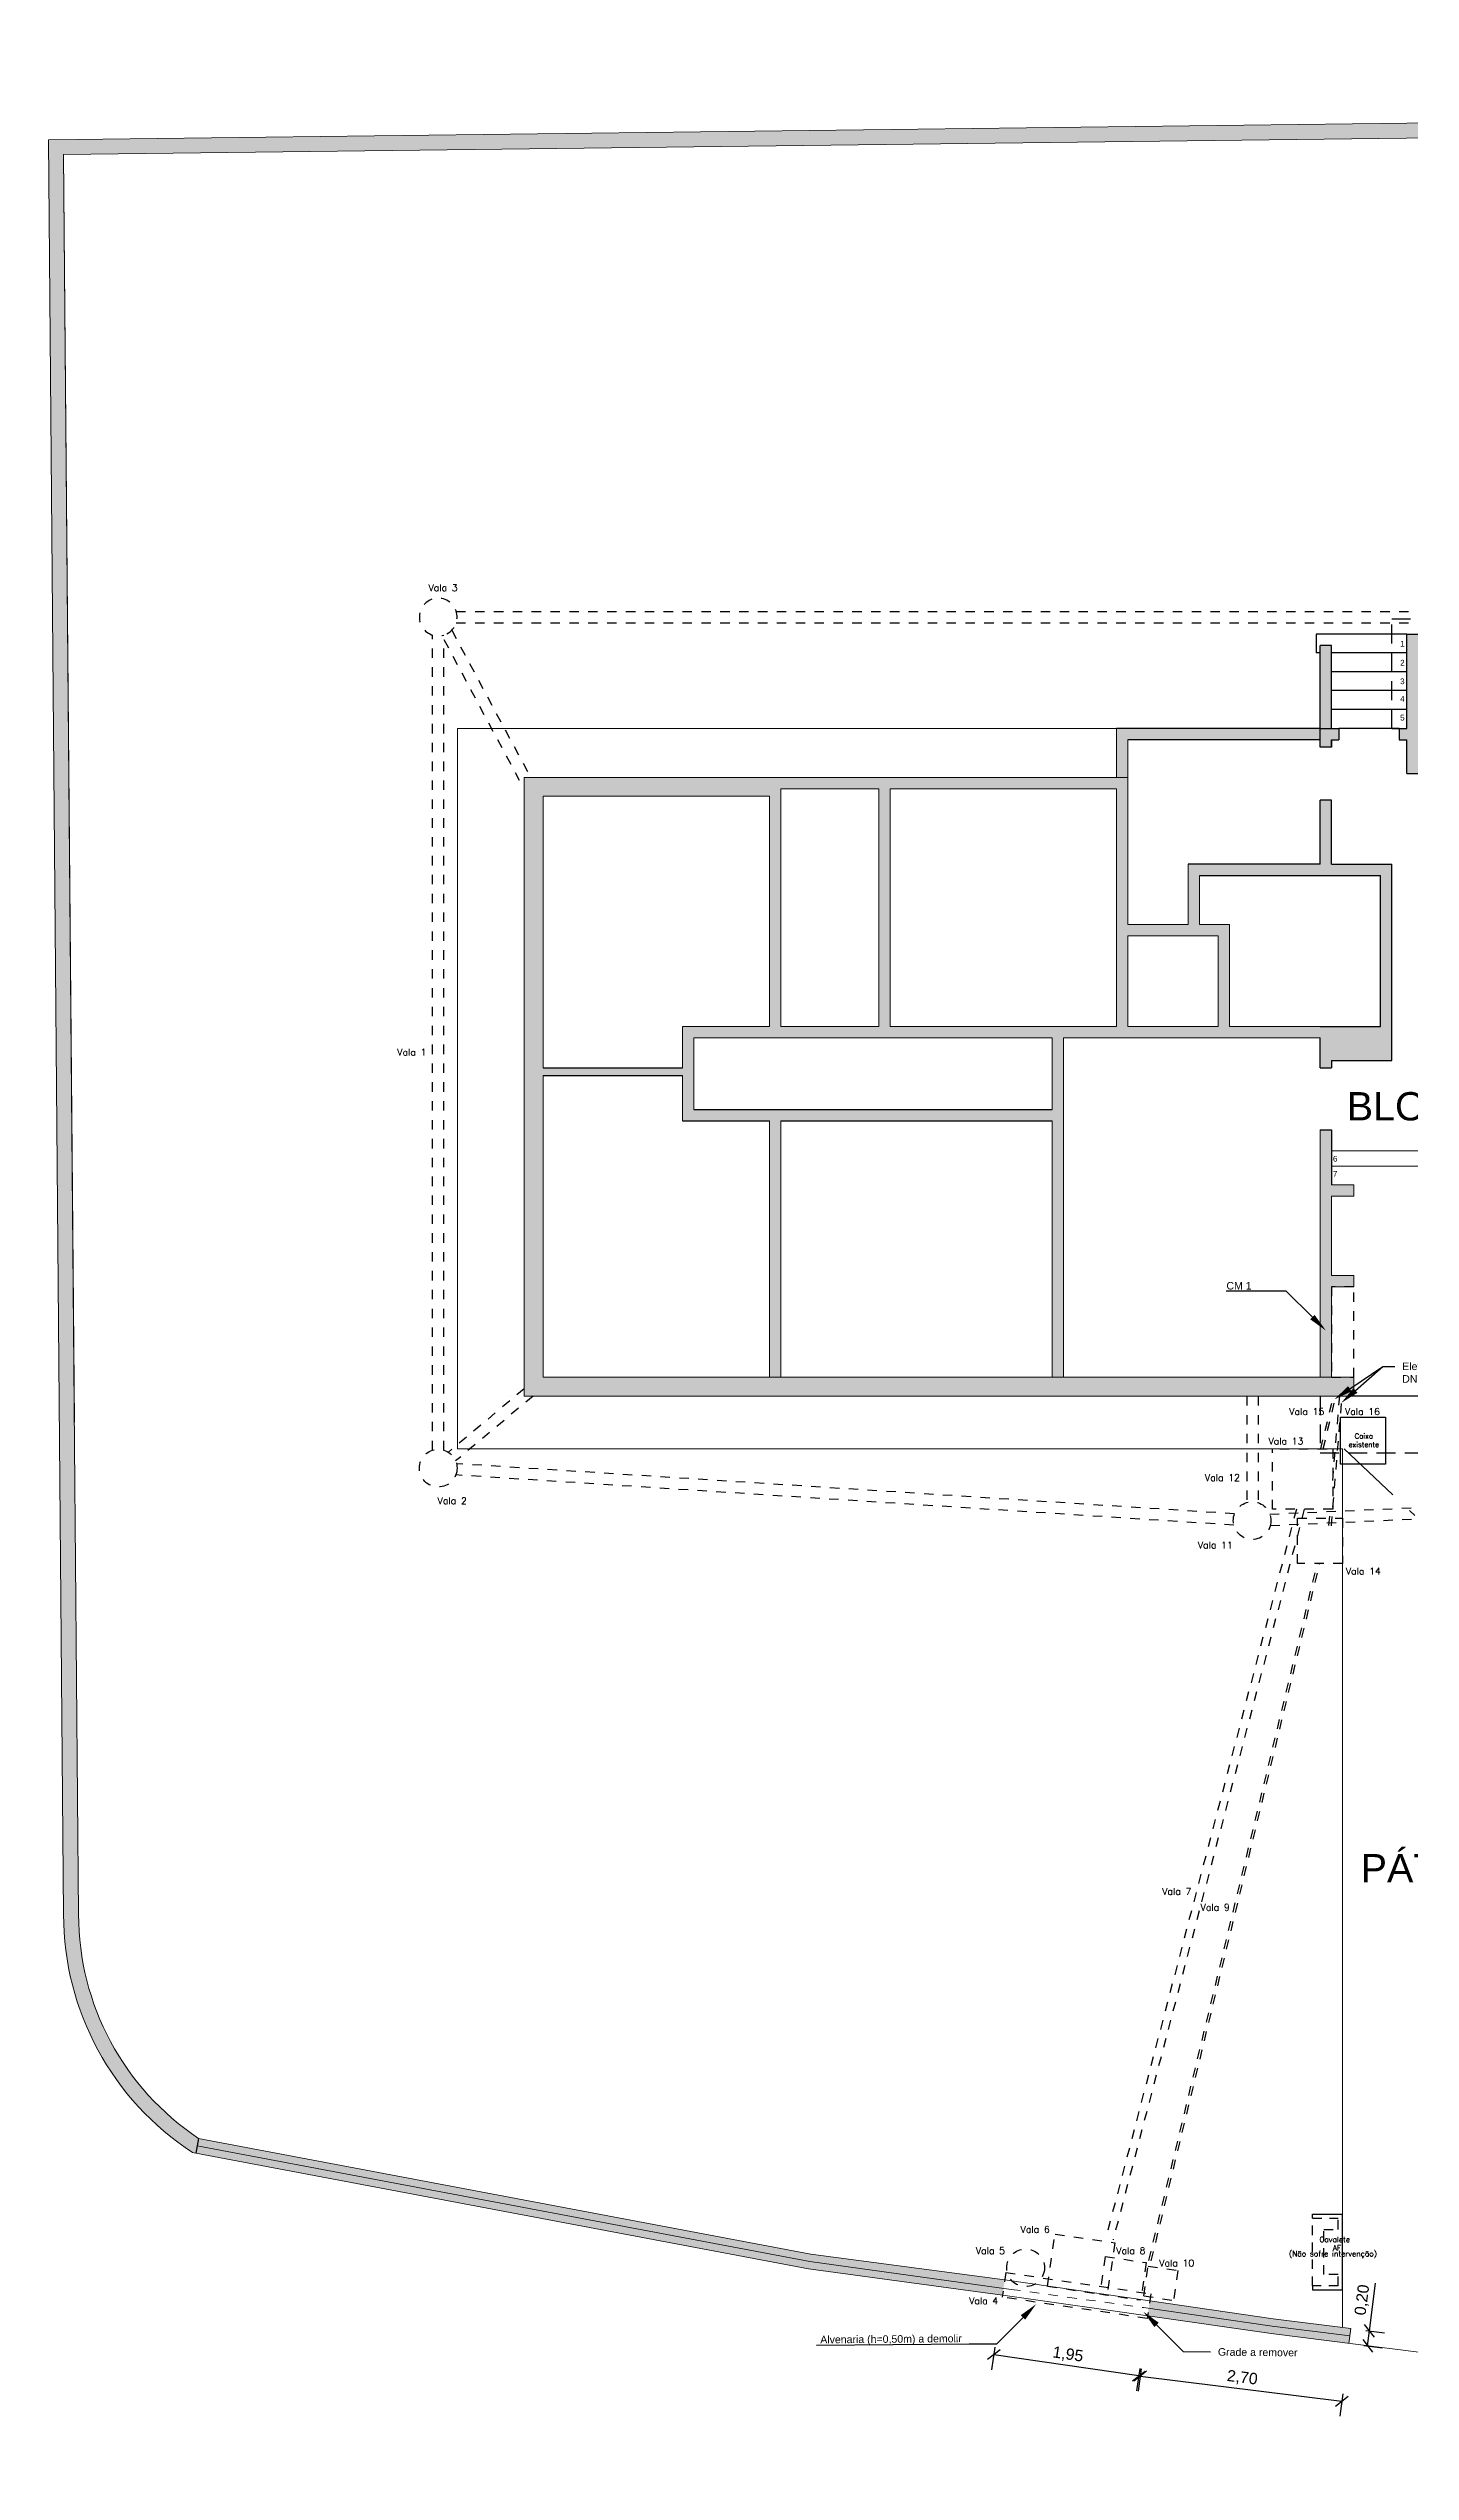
# Model space of a CAD drawing. Extents: x 0 to 11638, y -6007 to 0.
# Drawn here: x 10064.52 to 10082.57, y -3579.2 to -3547.09 of the extents above; entities that cross this region are included whole.
import ezdxf
from ezdxf import colors
from ezdxf.entities.mleader import LeaderData, LeaderLine
from ezdxf.math import Vec2, Vec3

# ---------------------------------------------------------------- set-up
doc = ezdxf.new("R2010")
doc.units = 0
for name, pattern in [('ACAD_ISO10W100', [18, 12, -3, 0, -3]), ('CACHE', [0.375, 0.25, -0.125]), ('DASHED', [0.25, 0.125, -0.125]), ('HIDDEN2', [0.1875, 0.125, -0.0625])]:
    doc.linetypes.add(name, pattern=pattern)
doc.layers.get('0').update_dxf_attribs({"linetype": 'CONTINUOUS'})
doc.layers.get('Defpoints').update_dxf_attribs({"linetype": 'CONTINUOUS'})
for name, color, linetype, lineweight in [('ARQ - Alvenaria Alta', 251, 'CONTINUOUS', 13), ('ARQ - Alvenaria Média-Baixa', 252, 'CONTINUOUS', 20), ('ARQ - Desnível', 8, 'CONTINUOUS', 20), ('ARQ - Escadas', 1, 'CONTINUOUS', 9), ('ARQ - Esquadrias', 1, 'CONTINUOUS', 9), ('ARQ - Grades', 1, 'CONTINUOUS', 15), ('ARQ - Guias Calçadas Sarjetas', 254, 'CONTINUOUS', 20), ('ARQ - Textos', 4, 'CONTINUOUS', 5), ('Elétrica', 30, 'CONTINUOUS', 20), ('Hidrossanitário - Água Fria', 5, 'CONTINUOUS', 5)]:
    doc.layers.add(name, color=color, linetype=linetype, lineweight=lineweight)
for name, color, linetype in [('ARQ - Cotas', 1, 'CONTINUOUS'), ('ARQ - Desnível Terreno', 14, 'CONTINUOUS'), ('ARQ - Projeções', 253, 'CACHE')]:
    doc.layers.add(name, color=color, linetype=linetype)
doc.styles.add('ROMANS', font='romans.shx', dxfattribs={"height": 0.3})
doc.styles.get("Standard").update_dxf_attribs({"font": 'arial.ttf', "height": 0.15})
doc.dimstyles.get("Standard").update_dxf_attribs({"dimtxt": 0.1, "dimasz": 0.15, "dimexe": 0.2, "dimexo": 0.2, "dimgap": 0.05, "dimtad": 1, "dimzin": 0, "dimtxsty": 'STANDARD', "dimblk": 'OBLIQUE', "dimcen": 0.5, "dimclrd": 256, "dimclre": 256, "dimclrt": 256, "dimadec": 0, "dimazin": 0, "dimtfac": 1, "dimtmove": 0, "dimatfit": 3, "dimfxl": 0.1, "dimfxlon": 1, "dimtfillclr": 256, "dimtolj": 1, "dimtzin": 0, "dimlwd": -1, "dimarcsym": 0})

# ---------------------------------------------------------------- blocks, each defined once
blk = doc.blocks.new('_Oblique')
at = {"layer": 'ARQ - Esquadrias', "color": 0, "lineweight": -2}
blk.add_line((-0.5, -0.5), (0.5, 0.5), dxfattribs=at)
blk = doc.blocks.new('*D886')
at = {"layer": 'ARQ - Cotas', "lineweight": -2, "transparency": 16777216}
for p, q in [((10077.06374512985, -3577.557459719213), (10077.02031479607, -3577.854299416875)), ((10078.98613311055, -3577.838722475917), (10078.94270277676, -3578.135562173578))]:
    blk.add_line(p, q, dxfattribs=at)
at = {"layer": 'ARQ - Cotas', "transparency": 16777216}
blk.add_line((10078.97165633262, -3577.937669041805), (10077.04926835192, -3577.6564062851), dxfattribs=at)
at = {"layer": 'Defpoints', "color": 0, "lineweight": -2, "transparency": 16777216}
for p in [(10077.18041758487, -3576.760021310276), (10079.10280556556, -3577.04128406698), (10077.04926835192, -3577.6564062851)]:
    blk.add_point(p, dxfattribs=at)
at = {"layer": 'ARQ - Cotas', "transparency": 16777216, "xscale": 0.15, "yscale": 0.15, "zscale": 0.15}
for p, rotation in [((10077.04926835192, -3577.6564062851), 171.6761679637874), ((10078.97165633262, -3577.937669041805), 351.6761679637874)]:
    blk.add_blockref('_Oblique', p, dxfattribs=dict(at, rotation=rotation))
at = {"layer": 'ARQ - Cotas', "lineweight": -2, "transparency": 16777216, "insert": (10078.03075056891, -3577.658370733292), "char_height": 0.15, "attachment_point": 5, "rotation": 351.6761679637874}
blk.add_mtext('\\A1;1,95', dxfattribs=at)
blk = doc.blocks.new('*D887')
at = {"layer": 'ARQ - Cotas', "lineweight": -2, "transparency": 16777216}
for p, q in [((10079.00084683104, -3577.840525352102), (10078.96388516859, -3578.138239704306)), ((10081.67416063048, -3578.172421082273), (10081.63719896801, -3578.470135434477))]:
    blk.add_line(p, q, dxfattribs=at)
at = {"layer": 'ARQ - Cotas', "transparency": 16777216}
blk.add_line((10078.98852627689, -3577.939763469504), (10081.66184007632, -3578.271659199674), dxfattribs=at)
at = {"layer": 'Defpoints', "color": 0, "lineweight": -2, "transparency": 16777216}
for p in [(10079.08352864007, -3577.174549863599), (10081.7568424395, -3577.506445593769), (10081.66184007632, -3578.271659199674)]:
    blk.add_point(p, dxfattribs=at)
at = {"layer": 'ARQ - Cotas', "transparency": 16777216, "xscale": 0.15, "yscale": 0.15, "zscale": 0.15}
for p, rotation in [((10078.98852627689, -3577.939763469504), 172.9228601460689), ((10081.66184007632, -3578.271659199674), 352.9228601460689)]:
    blk.add_blockref('_Oblique', p, dxfattribs=dict(at, rotation=rotation))
at = {"layer": 'ARQ - Cotas', "lineweight": -2, "transparency": 16777216, "insert": (10080.34244960124, -3577.96663581467), "char_height": 0.15, "attachment_point": 5, "rotation": 352.9228601460689}
blk.add_mtext('\\A1;2,70', dxfattribs=at)
blk = doc.blocks.new('*D888')
at = {"layer": 'ARQ - Cotas', "transparency": 16777216}
for p, q in [((10082.02993544449, -3577.339352174909), (10082.11002963479, -3576.705270662141)), ((10082.0048715493, -3577.537775462753), (10082.02993544449, -3577.339352174909))]:
    blk.add_line(p, q, dxfattribs=at)
at = {"layer": 'ARQ - Cotas', "lineweight": -2, "transparency": 16777216}
for p, q in [((10081.98032962253, -3577.333086201113), (10082.22835873233, -3577.364416070096)), ((10081.95526572734, -3577.531509488957), (10082.20329483714, -3577.562839357941))]:
    blk.add_line(p, q, dxfattribs=at)
at = {"layer": 'Defpoints', "color": 0, "lineweight": -2, "transparency": 16777216}
for p in [(10081.78190633469, -3577.308022305925), (10082.02993544449, -3577.339352174909), (10081.7568424395, -3577.50644559377)]:
    blk.add_point(p, dxfattribs=at)
at = {"layer": 'ARQ - Cotas', "transparency": 16777216, "xscale": 0.15, "yscale": 0.15, "zscale": 0.15}
for p, rotation in [((10082.02993544449, -3577.339352174909), 82.80079451835041), ((10082.0048715493, -3577.537775462753), 262.8007945183504)]:
    blk.add_blockref('_Oblique', p, dxfattribs=dict(at, rotation=rotation))
at = {"layer": 'ARQ - Cotas', "lineweight": -2, "transparency": 16777216, "insert": (10081.94034308121, -3576.930340007322), "char_height": 0.15, "attachment_point": 5, "rotation": 82.80079451835043}
blk.add_mtext('\\A1;0,20', dxfattribs=at)

msp = doc.modelspace()

# ---------------------------------------------------------------- hatches: boundary and pattern name
at = {"layer": 'ARQ - Alvenaria Alta', "lineweight": -2}
h = msp.add_hatch(color=7, dxfattribs=at)
h.dxf.hatch_style = 1
h.paths.add_polyline_path([(10082.32362859585, -3557.901536649501), (10081.52362859585, -3557.901536649502), (10081.52362859585, -3557.051536649503), (10081.37362859585, -3557.051536649503), (10081.37362859585, -3557.901536649502), (10079.62362859586, -3557.901536649502), (10079.62362859586, -3558.701536649512), (10078.82362859586, -3558.701536649512), (10078.82362859586, -3556.751536649512), (10070.82362859586, -3556.751536649509), (10070.82362859586, -3564.951536649484), (10081.82362859586, -3564.951536649504), (10081.82362859586, -3564.701536649503), (10081.52656108664, -3564.701536649504), (10071.07362859586, -3564.701536649501), (10071.07362859586, -3560.701536649501), (10072.92362859586, -3560.701536649501), (10072.92362859586, -3561.301536649501), (10074.07362859586, -3561.301536649501), (10074.07362859586, -3564.701536649502), (10074.22362859586, -3564.701536649502), (10074.22362859586, -3561.301536649501), (10077.82362859586, -3561.301536649501), (10077.82362859586, -3564.701536649503), (10077.97362859586, -3564.701536649503), (10077.97362859586, -3560.201536649513), (10081.37362859585, -3560.201536649514), (10081.37362859585, -3560.601536649502), (10081.52362859585, -3560.601536649502), (10081.52362859585, -3560.501536649502), (10082.32362859585, -3560.501536649502)])
h.paths.add_polyline_path([(10081.37362859585, -3560.051536649502), (10080.17362859586, -3560.051536649512), (10080.17362859586, -3558.701536649512), (10079.77362859586, -3558.701536649512), (10079.77362859586, -3558.051536649503), (10082.17362859585, -3558.051536649502), (10082.17362859585, -3560.051536649502)], flags=16)
h.paths.add_polyline_path([(10080.02362859586, -3560.051536649512), (10078.82362859586, -3560.051536649512), (10078.82362859586, -3558.851536649512), (10080.02362859585, -3558.851536649513)], flags=16)
h.paths.add_polyline_path([(10078.67362859586, -3560.051536649512), (10075.67362859586, -3560.051536649511), (10075.67362859586, -3556.901536649512), (10078.67362859586, -3556.901536649512)], flags=16)
h.paths.add_polyline_path([(10077.82362859586, -3560.201536649512), (10077.82362859586, -3561.151536649501), (10073.07362859586, -3561.151536649501), (10073.07362859586, -3560.201536649511)], flags=16)
h.paths.add_polyline_path([(10075.52362859586, -3560.051536649511), (10074.22362859586, -3560.051536649511), (10074.22362859586, -3556.901536649511), (10075.52362859586, -3556.901536649512)], flags=16)
h.paths.add_polyline_path([(10074.07362859586, -3560.051536649511), (10072.92362859586, -3560.05153664951), (10072.92362859586, -3560.601536649502), (10071.07362859586, -3560.601536649501), (10071.07362859586, -3557.00153664951), (10074.07362859586, -3557.001536649511)], flags=16)
h.paths.add_polyline_path([(10081.52362859585, -3561.421536649503), (10081.37362859586, -3561.421536649503), (10081.37362859586, -3564.701536649504), (10081.52362859586, -3564.701536649504), (10081.52362859586, -3563.501536649505), (10081.82362859586, -3563.501536649505), (10081.82362859586, -3563.351536649503), (10081.52362859586, -3563.351536649503), (10081.52362859586, -3562.301536649505), (10081.82362859586, -3562.301536649505), (10081.82362859586, -3562.151536649505), (10081.52362859585, -3562.151536649505)], flags=17)
h.paths.add_polyline_path([(10092.62362859586, -3560.05153664951), (10091.47362859586, -3560.051536649511), (10091.47362859586, -3557.001536649511), (10094.47362859585, -3557.00153664951), (10094.47362859585, -3564.701536649503), (10083.82362859586, -3564.701536649503), (10083.82362859586, -3564.951536649504), (10094.72362859585, -3564.951536649502), (10094.72362859585, -3556.751536649511), (10086.82362859585, -3556.751536649513), (10086.82362859585, -3557.051536649503), (10086.97362859585, -3557.051536649502), (10086.97362859585, -3556.901536649512), (10089.87362859586, -3556.90153664951), (10089.87362859586, -3560.051536649511), (10086.97362859585, -3560.051536649511), (10086.97362859585, -3557.751536649501), (10086.82362859585, -3557.751536649502), (10086.82362859585, -3557.901536649502), (10084.67362859585, -3557.901536649502), (10084.67362859585, -3559.001536649503), (10083.47362859585, -3559.001536649502), (10083.47362859585, -3558.901536649502), (10083.32362859585, -3558.901536649502), (10083.32362859585, -3560.501536649502), (10084.12362859585, -3560.501536649502), (10084.12362859585, -3560.601536649502), (10084.27362859585, -3560.601536649502), (10084.27362859585, -3560.201536649514), (10087.57362859586, -3560.201536649511), (10087.57362859585, -3564.701536649503), (10087.72362859585, -3564.701536649503), (10087.72362859585, -3561.301536649501), (10091.32362859586, -3561.301536649501), (10091.32362859585, -3564.701536649503), (10091.47362859585, -3564.701536649503), (10091.47362859585, -3561.301536649501), (10092.62362859586, -3561.301536649501), (10092.62362859586, -3560.701536649501), (10094.47362859585, -3560.701536649501), (10094.47362859585, -3560.601536649501), (10092.62362859586, -3560.601536649502)])
h.paths.add_polyline_path([(10083.47362859585, -3560.051536649502), (10083.47362859585, -3559.101536649502), (10084.67362859585, -3559.101536649503), (10084.67362859585, -3560.051536649511), (10084.27362859585, -3560.051536649511)], flags=16)
h.paths.add_polyline_path([(10084.82362859585, -3560.051536649511), (10084.82362859586, -3558.051536649502), (10086.82362859586, -3558.051536649506), (10086.82362859585, -3560.05153664951)], flags=16)
h.paths.add_polyline_path([(10087.72362859585, -3560.201536649511), (10092.47362859586, -3560.201536649511), (10092.47362859586, -3561.151536649501), (10087.72362859585, -3561.151536649501)], flags=16)
h.paths.add_polyline_path([(10090.02362859586, -3560.051536649511), (10090.02362859586, -3556.901536649508), (10091.32362859586, -3556.901536649507), (10091.32362859586, -3560.051536649511)], flags=16)
h.paths.add_polyline_path([(10081.62362859585, -3556.101536649503), (10081.37362859585, -3556.101536649503), (10081.37362859585, -3556.351536649503), (10081.52362859585, -3556.351536649503), (10081.52362859585, -3556.251536649502), (10081.62362859585, -3556.251536649502)])
h.paths.add_polyline_path([(10084.42362859585, -3554.851536649497), (10082.52362859585, -3554.851536649503), (10082.52362859585, -3556.101536649503), (10082.42362859585, -3556.101536649503), (10082.42362859585, -3556.251536649502), (10082.52362859585, -3556.251536649502), (10082.52362859585, -3556.701536649502), (10083.32362859585, -3556.701536649503), (10083.32362859585, -3558.201536649502), (10083.47362859585, -3558.201536649502), (10083.47362859584, -3556.251536649502), (10084.42362859585, -3556.251536649503)])
h.paths.add_polyline_path([(10082.67362859585, -3555.001536649502), (10084.27362859585, -3555.001536649502), (10084.27362859585, -3556.101536649502), (10083.32362859585, -3556.101536649503), (10083.32362859585, -3556.551536649503), (10082.67362859585, -3556.551536649503)], flags=16)
at = {"layer": 'ARQ - Alvenaria Média-Baixa', "lineweight": -2}
h = msp.add_hatch(color=256, dxfattribs=at)
h.dxf.hatch_style = 1
h.paths.add_polyline_path([(10081.37362859585, -3556.251536649502), (10081.37362859585, -3556.101536649504), (10078.67362859586, -3556.101536649504), (10078.67362859586, -3556.751536649512), (10078.82362859586, -3556.751536649512), (10078.82362859586, -3556.251536649502)])
h.paths.add_polyline_path([(10081.52362859585, -3555.001536649502), (10081.37362859585, -3555.001536649502), (10081.37362859585, -3556.101536649503), (10081.52362859585, -3556.101536649503)])
h.paths.add_polyline_path([(10086.97362859585, -3556.101536649502), (10084.42362859585, -3556.101536649502), (10084.42362859585, -3556.251536649503), (10086.82362859584, -3556.251536649494), (10086.82362859585, -3556.751536649513), (10086.97362859585, -3556.751536649513)])
h = msp.add_hatch(color=256, dxfattribs=at)
h.dxf.hatch_style = 1
h.paths.add_polyline_path([(10066.50694034616, -3574.788707521537), (10066.48836002458, -3574.886966221507), (10074.60828465686, -3576.420587862969), (10077.1781903416, -3576.775244203576), (10077.19430289343, -3576.665117186611), (10074.62440945493, -3576.321865384802)])
h.paths.add_polyline_path([(10074.60828465686, -3576.420587862969), (10066.48836002458, -3574.886966221507), (10066.47011267079, -3574.983464080935), (10074.59253024153, -3576.519380295849), (10077.16512588952, -3576.864537889042), (10077.1781903416, -3576.775244203576)])
h = msp.add_hatch(color=256, dxfattribs=at)
h.dxf.hatch_style = 1
h.paths.add_polyline_path([(10080.75264355298, -3577.178010678956), (10079.11748642083, -3576.942453226397), (10079.10302203483, -3577.041315262567), (10080.73924445587, -3577.277112788634), (10081.76937438709, -3577.407233949847), (10081.78190633469, -3577.308022305926)])
h.paths.add_polyline_path([(10080.73924445587, -3577.277112788634), (10079.10302203483, -3577.041315262567), (10079.08831278787, -3577.14185088886), (10079.0906879167, -3577.142193045149), (10080.7256322499, -3577.376187979406), (10081.7568424395, -3577.506445593769), (10081.76937438709, -3577.407233949847)])
at = {"layer": 'ARQ - Cotas', "lineweight": -2}
h = msp.add_hatch(color=7, dxfattribs=at)
h.dxf.hatch_style = 1
edge = h.paths.add_edge_path()
edge.add_line((10163.80132015343, -3547.293158885752), (10163.80132015343, -3578.879436839475))
edge.add_line((10163.80132015343, -3578.879436839475), (10164.00132015343, -3578.879436839475))
edge.add_line((10164.00132015343, -3578.879436839475), (10164.00132015343, -3547.090713586102))
edge.add_line((10164.00132015343, -3547.090713586102), (10064.51689019416, -3548.299713782759))
edge.add_line((10064.51689019416, -3548.299713782759), (10064.71689019416, -3571.822174319026))
edge.add_arc((10068.47922397124, -3571.822174319026), 3.762333777083767, 180, 236.9356636005083)
edge.add_line((10066.42656833068, -3574.975230022854), (10066.47011267079, -3574.983464080935))
edge.add_line((10066.47011267079, -3574.983464080935), (10066.50694034616, -3574.788707521535))
edge.add_arc((10068.47922397124, -3571.822174319026), 3.562333777083084, 179.9865117259979, 236.382267327301, ccw=False)
edge.add_line((10064.91689029287, -3571.82133569297), (10064.7185772113, -3548.497277517698))
edge.add_line((10064.7185772113, -3548.497277517698), (10163.80132015343, -3547.293158885752))
h.paths.add_polyline_path([(10163.88944441497, -3577.127883721193), (10163.88944441497, -3577.034175466365)], flags=16)

# ---------------------------------------------------------------- linework, layer by layer
at = {"lineweight": -2}
for p, q in [((10070.63862859586, -3564.951536649504), (10070.63862859586, -3564.951536649504)), ((10081.64362859586, -3565.231536649502), (10082.24362859586, -3565.231536649502)), ((10081.64362859586, -3565.851536649503), (10081.64362859586, -3565.231536649502)), ((10082.24362859586, -3565.231536649502), (10082.24362859586, -3565.851536649503)), ((10082.24362859586, -3565.851536649503), (10081.64362859586, -3565.851536649503)), ((10066.50694034616, -3574.788707521537), (10066.47011267079, -3574.983464080939))]:
    msp.add_line(p, q, dxfattribs=at)
at = {"layer": 'ARQ - Alvenaria Alta'}
for p, q in [((10164.00132015343, -3547.090713586102), (10064.51689019416, -3548.299713782759)), ((10163.80132015343, -3547.293158885752), (10064.7185772113, -3548.497277517698)), ((10064.51689019416, -3548.299713782759), (10064.71689019416, -3571.822174319026)), ((10064.7185772113, -3548.497277517698), (10064.91688296528, -3571.820473878117)), ((10064.86141424783, -3565.29667029187), (10064.7185772113, -3548.497277517696)), ((10072.92362859586, -3560.601536649501), (10072.92362859586, -3560.05153664951)), ((10073.07362859586, -3561.151536649501), (10073.07362859586, -3560.201536649512)), ((10077.82362859586, -3561.151536649501), (10077.82362859586, -3560.201536649512)), ((10077.97362859586, -3564.701536649502), (10077.97362859586, -3560.201536649512)), ((10072.92362859586, -3561.301536649501), (10072.92362859586, -3560.701536649501)), ((10074.07362859586, -3564.701536649501), (10074.07362859586, -3561.3015366495)), ((10074.22362859586, -3564.701536649501), (10074.22362859586, -3561.301536649501)), ((10077.82362859586, -3564.701536649502), (10077.82362859586, -3561.301536649501)), ((10081.37362859586, -3564.701536649503), (10081.37362859586, -3561.421536649503)), ((10081.52362859586, -3562.151536649505), (10081.82362859586, -3562.151536649505)), ((10081.52362859586, -3562.301536649505), (10081.82362859586, -3562.301536649505)), ((10081.52362859586, -3563.351536649503), (10081.52362859586, -3562.301536649505)), ((10081.82362859586, -3562.301536649504), (10081.82362859586, -3562.151536649504)), ((10081.52362859586, -3564.701536649504), (10081.52362859586, -3563.501536649503)), ((10081.82362859586, -3563.501536649504), (10081.82362859586, -3563.351536649502)), ((10066.47011267079, -3574.983464080935), (10066.42656833068, -3574.975230022854))]:
    msp.add_line(p, q, dxfattribs=at)
at = {"layer": 'ARQ - Alvenaria Alta', "lineweight": -2}
for p, q in [((10082.52362859585, -3554.851536649503), (10082.32362859585, -3554.851536649503)), ((10082.52362859585, -3554.851536649503), (10084.42362859585, -3554.851536649497)), ((10082.52362859585, -3556.101536649503), (10082.52362859585, -3554.851536649503)), ((10081.37362859585, -3556.101536649503), (10081.62362859585, -3556.101536649503)), ((10081.37362859585, -3556.351536649503), (10081.37362859585, -3556.101536649503)), ((10081.62362859585, -3556.101536649503), (10081.62362859585, -3556.251536649502)), ((10082.42362859585, -3556.101536649503), (10082.42362859585, -3556.251536649502)), ((10082.42362859585, -3556.101536649503), (10082.52362859585, -3556.101536649503)), ((10081.52362859585, -3556.351536649503), (10081.37362859585, -3556.351536649503)), ((10081.52362859585, -3556.251536649502), (10081.62362859585, -3556.251536649502)), ((10081.52362859585, -3556.251536649502), (10081.52362859585, -3556.351536649503)), ((10081.52362859585, -3556.351536649503), (10081.52362859585, -3556.251536649502)), ((10082.42362859585, -3556.251536649502), (10082.52362859585, -3556.251536649502)), ((10082.52362859585, -3556.701536649502), (10082.52362859585, -3556.251536649502)), ((10082.52362859585, -3556.701536649502), (10083.32362859585, -3556.701536649503)), ((10081.37362859585, -3557.901536649503), (10081.37362859585, -3557.051536649503)), ((10081.52362859585, -3557.051536649503), (10081.37362859585, -3557.051536649503)), ((10081.52362859585, -3557.901536649502), (10081.52362859585, -3557.051536649503)), ((10081.37362859585, -3557.901536649502), (10079.62362859586, -3557.901536649502)), ((10079.77362859586, -3558.051536649503), (10082.17362859585, -3558.051536649502)), ((10081.52362859585, -3557.901536649502), (10082.32362859585, -3557.901536649501)), ((10082.17362859585, -3560.051536649502), (10082.17362859585, -3558.051536649502)), ((10082.32362859585, -3560.501536649502), (10082.32362859585, -3557.901536649502)), ((10081.37362859585, -3560.051536649502), (10082.17362859585, -3560.051536649502)), ((10081.37362859585, -3560.601536649502), (10081.37362859585, -3560.201536649514)), ((10071.07362859586, -3560.601536649501), (10072.92362859586, -3560.601536649502)), ((10071.07362859586, -3560.701536649501), (10072.92362859586, -3560.701536649501)), ((10081.37362859585, -3560.601536649502), (10081.52362859585, -3560.601536649502)), ((10081.52362859585, -3560.501536649502), (10081.52362859585, -3560.601536649503)), ((10081.52362859585, -3560.501536649502), (10082.32362859585, -3560.501536649502)), ((10072.92362859586, -3561.301536649501), (10074.07362859586, -3561.301536649501)), ((10073.07362859586, -3561.151536649501), (10077.82362859586, -3561.151536649501)), ((10074.22362859586, -3561.301536649501), (10077.82362859586, -3561.301536649501)), ((10081.37362859585, -3561.421536649503), (10081.52362859585, -3561.421536649503)), ((10081.52362859585, -3561.421536649502), (10081.52362859585, -3562.151536649504))]:
    msp.add_line(p, q, dxfattribs=at)
at = {"layer": 'ARQ - Alvenaria Alta', "ltscale": 0.01, "transparency": 33554684}
for p, q in [((10070.82362859586, -3564.951536649504), (10070.82362859586, -3556.751536649509)), ((10078.82362859586, -3556.751536649512), (10070.82362859586, -3556.751536649509)), ((10078.82362859586, -3558.701536649512), (10078.82362859586, -3556.751536649512)), ((10074.07362859586, -3557.001536649511), (10071.07362859587, -3557.00153664951)), ((10071.07362859586, -3560.601536649501), (10071.07362859586, -3557.001536649509)), ((10074.07362859586, -3560.05153664951), (10074.07362859586, -3557.001536649511)), ((10075.52362859586, -3556.901536649512), (10074.22362859586, -3556.901536649511)), ((10074.22362859586, -3560.051536649511), (10074.22362859586, -3556.90153664951)), ((10075.52362859586, -3560.051536649511), (10075.52362859586, -3556.901536649511)), ((10078.67362859586, -3556.901536649512), (10075.67362859586, -3556.901536649512)), ((10075.67362859586, -3560.051536649511), (10075.67362859586, -3556.901536649511)), ((10078.67362859586, -3560.051536649512), (10078.67362859586, -3556.901536649512)), ((10079.62362859586, -3558.701536649512), (10079.62362859586, -3557.901536649502)), ((10079.77362859586, -3558.701536649512), (10079.77362859586, -3558.051536649504)), ((10079.62362859586, -3558.701536649512), (10078.82362859586, -3558.701536649512)), ((10080.17362859586, -3558.701536649512), (10079.77362859586, -3558.701536649512)), ((10080.17362859586, -3560.051536649506), (10080.17362859586, -3558.701536649512)), ((10078.82362859586, -3560.051536649512), (10078.82362859586, -3558.851536649512)), ((10080.02362859585, -3558.851536649513), (10078.82362859586, -3558.851536649512)), ((10080.02362859586, -3560.051536649507), (10080.02362859585, -3558.851536649513)), ((10074.07362859586, -3560.051536649511), (10072.92362859586, -3560.05153664951)), ((10075.52362859586, -3560.051536649511), (10074.22362859586, -3560.051536649511)), ((10078.67362859586, -3560.051536649512), (10075.67362859586, -3560.051536649511)), ((10080.02362859586, -3560.051536649512), (10078.82362859586, -3560.051536649512)), ((10081.37362859585, -3560.051536649513), (10080.17362859586, -3560.051536649512)), ((10077.82362859586, -3560.201536649513), (10073.07362859586, -3560.201536649511)), ((10081.37362859585, -3560.201536649514), (10077.97362859586, -3560.201536649513)), ((10071.07362859586, -3564.701536649503), (10071.07362859586, -3560.701536649501)), ((10081.82362859586, -3563.351536649503), (10081.52362859586, -3563.351536649503)), ((10081.82362859586, -3563.501536649504), (10081.52362859586, -3563.501536649504)), ((10081.82362859586, -3564.701536649504), (10071.07362859586, -3564.701536649501)), ((10081.82362859586, -3564.701536649503), (10081.82362859586, -3564.951536649504)), ((10081.82362859586, -3564.951536649504), (10070.82362859586, -3564.951536649484))]:
    msp.add_line(p, q, dxfattribs=at)
at = {"layer": 'ARQ - Alvenaria Alta'}
for radius, end in [(3.762333777083747, 236.9356636005428), (3.562333777083747, 236.3822673272955)]:
    msp.add_arc((10068.47922397124, -3571.822174319026), radius, 180, end, dxfattribs=at)
at = {"layer": 'ARQ - Alvenaria Média-Baixa', "lineweight": -2}
for p, q in [((10081.37362859585, -3556.101536649503), (10081.37362859585, -3555.001536649502)), ((10081.52362859585, -3555.001536649502), (10081.37362859585, -3555.001536649502)), ((10081.52362859585, -3556.101536649503), (10081.52362859585, -3555.001536649502)), ((10081.37362859585, -3556.101536649504), (10078.67362859586, -3556.101536649504)), ((10081.37362859585, -3556.251536649502), (10078.82362859586, -3556.251536649502)), ((10081.27362859586, -3575.844345171923), (10081.27362859586, -3575.794345171922)), ((10081.27362859586, -3575.794345171922), (10081.67362859586, -3575.794345171922)), ((10081.67362859586, -3576.794345171922), (10081.67362859586, -3575.794345171922)), ((10081.27362859586, -3576.744345171923), (10081.27362859586, -3576.794345171922)), ((10081.27362859586, -3576.794345171922), (10081.67362859586, -3576.794345171922))]:
    msp.add_line(p, q, dxfattribs=at)
at = {"layer": 'ARQ - Alvenaria Média-Baixa', "ltscale": 0.01, "transparency": 33554684}
for p, q in [((10078.67362859586, -3556.751536649512), (10078.67362859586, -3556.101536649504)), ((10078.82362859586, -3556.751536649512), (10078.82362859586, -3556.251536649502))]:
    msp.add_line(p, q, dxfattribs=at)
at = {"layer": 'ARQ - Alvenaria Média-Baixa', "linetype": 'HIDDEN2', "lineweight": -2}
for p, q in [((10081.27362859586, -3576.744345171923), (10081.27362859586, -3575.844345171923)), ((10081.27362859586, -3575.844345171923), (10081.61362859586, -3575.844345171923)), ((10081.42362859586, -3576.594345171923), (10081.42362859586, -3575.994345171923)), ((10081.42362859586, -3575.994345171923), (10081.61362859586, -3575.994345171923)), ((10081.61362859586, -3575.994345171923), (10081.61362859586, -3575.844345171923)), ((10081.61362859586, -3576.744345171923), (10081.27362859586, -3576.744345171923)), ((10081.61362859586, -3576.594345171923), (10081.42362859586, -3576.594345171922)), ((10081.61362859586, -3576.744345171923), (10081.61362859586, -3576.594345171923))]:
    msp.add_line(p, q, dxfattribs=at)
at = {"layer": 'ARQ - Alvenaria Média-Baixa', "linetype": 'DASHED'}
msp.add_line((10077.1675043893, -3576.864857005363), (10077.29460673675, -3576.88345319745), dxfattribs=at)
at = {"layer": 'ARQ - Alvenaria Média-Baixa'}
msp.add_line((10081.78190633469, -3577.308022305926), (10081.7568424395, -3577.50644559377), dxfattribs=at)
for points in [[(10066.50694034616, -3574.788707521537), (10074.62440945493, -3576.321865384802), (10077.19430289343, -3576.665117186611)], [(10066.47011267079, -3574.983464080935), (10074.59253024153, -3576.519380295849), (10077.16512588952, -3576.864537889042)], [(10077.19430289343, -3576.665117186611), (10079.11748642083, -3576.942453226397)], [(10077.29460673675, -3576.88345319745), (10079.0906879167, -3577.142193045149)], [(10079.11748642083, -3576.942453226397), (10080.75264355298, -3577.178010678956), (10081.78190633469, -3577.308022305926)], [(10079.0906879167, -3577.142193045149), (10080.7256322499, -3577.376187979406), (10092.01797036212, -3578.802582945164), (10094.93342997451, -3579.164544179326), (10096.67867643975, -3579.203880118559)]]:
    msp.add_lwpolyline(points, dxfattribs=at)
at = {"layer": 'ARQ - Desnível', "lineweight": -2}
msp.add_line((10083.82362859586, -3564.951536649504), (10081.82362859586, -3564.951536649504), dxfattribs=at)
at = {"layer": 'ARQ - Desnível Terreno', "linetype": 'DASHED', "lineweight": -2}
for p, q in [((10069.92251924161, -3554.551536649501), (10088.21014379564, -3554.551536649501)), ((10069.60903444126, -3565.667646003751), (10069.60903444126, -3554.865021449856)), ((10069.75903444126, -3565.667646003751), (10069.75903444126, -3554.925082797167)), ((10069.75903444126, -3554.925082797171), (10070.75753315774, -3556.786982284772)), ((10069.86283981603, -3554.801261112447), (10070.88972403398, -3556.716091014248)), ((10069.92251924161, -3554.701536649503), (10088.21014379564, -3554.701536649502)), ((10070.82362859586, -3564.853700398642), (10069.81869326092, -3565.695496043709)), ((10070.94042547658, -3564.951536649484), (10069.91501432645, -3565.810484096715)), ((10080.40243076934, -3564.951536649504), (10080.40243076934, -3566.361889263752)), ((10080.55243076934, -3564.951536649504), (10080.55243076934, -3566.364281054301)), ((10081.38286390376, -3565.651536649502), (10081.55195356961, -3564.951536649504)), ((10081.41578426241, -3565.651536649501), (10081.58487392826, -3564.951536649504)), ((10081.52362859586, -3566.67011014054), (10081.66698506684, -3564.951536649504)), ((10081.54162859586, -3566.069372177454), (10081.63487392826, -3564.951536649504)), ((10080.70850968069, -3566.515916114657), (10095.72162126032, -3565.841902277982)), ((10080.74162859586, -3566.451536649502), (10080.74162859586, -3565.651536649504)), ((10080.84162859586, -3565.651536649504), (10081.54162859586, -3565.651536649504)), ((10081.54162859586, -3565.651536649504), (10081.54162859586, -3566.451536649503)), ((10080.23081373456, -3566.661042473869), (10069.91720159067, -3565.996314397051)), ((10080.24046144645, -3566.51135305656), (10069.92684930255, -3565.846624979739)), ((10080.71523715621, -3566.66576517563), (10095.72834873583, -3565.991751338956)), ((10081.05972115677, -3566.451536649503), (10078.53109332375, -3576.12061039652)), ((10081.16471246005, -3566.451536649505), (10078.63003989314, -3576.135087150473)), ((10081.54162859586, -3566.451536649503), (10080.74162859586, -3566.451536649503)), ((10081.49173934978, -3566.667450068217), (10081.50974997657, -3566.451536649503)), ((10081.07362859586, -3567.170110140536), (10081.07362859586, -3566.57011014054)), ((10081.07362859586, -3566.57011014054), (10081.67362859586, -3566.57011014054)), ((10081.67362859586, -3566.57011014054), (10081.67362859586, -3567.170110140536)), ((10079.10472442347, -3576.406666966887), (10081.33826033988, -3567.170110140536)), ((10079.13638732568, -3576.41129952815), (10081.37027067302, -3567.170110140536)), ((10081.67362859586, -3567.170110140536), (10081.07362859586, -3567.170110140536)), ((10077.7597366716, -3576.748418762036), (10077.86107394928, -3576.055792776277)), ((10077.86107394928, -3576.055792776275), (10078.65264650444, -3576.171606807891)), ((10078.52474642713, -3576.355023192735), (10078.45236265737, -3576.849756039708)), ((10078.52474642713, -3576.355023192733), (10079.06895255883, -3576.434645339474)), ((10078.65264650444, -3576.171606807891), (10078.55130922676, -3576.864232793658)), ((10079.06895255883, -3576.434645339476), (10078.99656878907, -3576.929378186447)), ((10077.20869747815, -3576.566732232308), (10077.16092419011, -3576.893255911309)), ((10077.20869747815, -3576.566732232306), (10079.13130192812, -3576.848026184597)), ((10077.7597366716, -3576.748418762034), (10078.55130922676, -3576.864232793656)), ((10079.03615374921, -3576.876681734753), (10079.09406076502, -3576.480895457175)), ((10079.09406076502, -3576.480895457175), (10079.48984704259, -3576.538802472984)), ((10079.48984704259, -3576.538802472984), (10079.43194002678, -3576.934588750564)), ((10079.08352864007, -3577.174549863599), (10077.16092419011, -3576.893255911309)), ((10078.45236265737, -3576.849756039703), (10078.99656878907, -3576.929378186447)), ((10079.0361537492, -3576.876681734756), (10079.43194002678, -3576.934588750564)), ((10079.13130192812, -3576.8480261846), (10079.08352864007, -3577.174549863599))]:
    msp.add_line(p, q, dxfattribs=at)
for centre in [(10069.68403444126, -3565.906130804105), (10080.47362859586, -3566.601536649506), (10077.47054065559, -3576.503977547797)]:
    msp.add_circle(centre, 0.25, dxfattribs=at)
msp.add_arc((10069.68403444126, -3554.626536649502), 0.25, 297.5423968760935, 287.4576031237208, dxfattribs=at)
at = {"layer": 'ARQ - Escadas', "lineweight": -2}
for p, q in [((10082.52362859585, -3554.851536649503), (10081.32362859585, -3554.851536649503)), ((10081.32362859585, -3554.851536649503), (10081.32362859585, -3555.101536649503)), ((10081.37362859585, -3555.101536649503), (10081.32362859585, -3555.101536649503)), ((10082.52362859585, -3555.101536649503), (10081.52362859585, -3555.101536649503)), ((10082.52362859585, -3555.351536649503), (10081.52362859585, -3555.351536649503)), ((10082.52362859585, -3555.601536649503), (10081.52362859585, -3555.601536649503)), ((10082.52362859585, -3555.851536649503), (10081.52362859585, -3555.851536649503)), ((10082.42362859585, -3556.101536649503), (10081.62362859585, -3556.101536649503))]:
    msp.add_line(p, q, dxfattribs=at)
at = {"layer": 'ARQ - Escadas'}
for p, q in [((10082.82362859586, -3561.701536649503), (10081.52362859585, -3561.701536649503)), ((10081.52362859585, -3561.901536649503), (10082.82362859586, -3561.901536649501))]:
    msp.add_line(p, q, dxfattribs=at)
at = {"layer": 'ARQ - Grades', "linetype": 'DASHED'}
msp.add_line((10077.28072076974, -3576.789393775936), (10079.03142266358, -3577.03099701097), dxfattribs=at)
at = {"layer": 'ARQ - Grades'}
for points in [[(10066.48838132673, -3574.886970244874), (10074.60828465686, -3576.420587862969), (10077.28072076974, -3576.789393775936)], [(10079.03142266353, -3577.030997010963), (10080.73924445587, -3577.277112788634), (10081.7693743871, -3577.407233949847)]]:
    msp.add_lwpolyline(points, dxfattribs=at)
at = {"layer": 'ARQ - Guias Calçadas Sarjetas', "ltscale": 0.01, "transparency": 33554684}
for p, q in [((10069.93862859586, -3565.651536649502), (10069.93862859586, -3556.101536649504)), ((10078.67362859586, -3556.101536649504), (10069.93862859586, -3556.101536649504)), ((10081.67362859586, -3565.651536649502), (10069.93862859586, -3565.651536649504)), ((10081.67362859586, -3565.651536649504), (10081.67362859586, -3577.294345171922))]:
    msp.add_line(p, q, dxfattribs=at)
at = {"layer": 'ARQ - Projeções', "lineweight": -2}
for p, q in [((10082.32362859585, -3554.651536649499), (10084.62362859585, -3554.651536649499)), ((10082.32362859585, -3556.101536649502), (10082.32362859585, -3554.651536649499)), ((10082.32362859585, -3556.101536649503), (10082.42362859585, -3556.101536649503)), ((10081.37362859586, -3564.951536649504), (10081.37362859586, -3565.701536649504)), ((10081.37362859586, -3565.701536649504), (10084.27362859586, -3565.701536649504))]:
    msp.add_line(p, q, dxfattribs=at)
at = {"layer": 'Elétrica', "linetype": 'DASHED', "lineweight": -2}
for p, q in [((10081.82362859586, -3563.501536649505), (10081.52656108664, -3563.501536649505)), ((10081.52656108664, -3563.501536649506), (10081.52656108664, -3564.701536649503)), ((10081.82362859586, -3564.701536649503), (10081.82362859586, -3563.501536649506)), ((10081.52656108664, -3564.701536649504), (10081.82362859586, -3564.701536649503))]:
    msp.add_line(p, q, dxfattribs=at)
at = {"layer": 'Elétrica', "linetype": 'ACAD_ISO10W100', "lineweight": -2, "ltscale": 0.1}
msp.add_line((10094.78441677158, -3577.987905168644), (10081.69443316985, -3565.651536649506), dxfattribs=at)

# ---------------------------------------------------------------- texts
at = {"lineweight": -2, "insert": (10081.24463905911, -3565.447324436303), "char_height": 0.0675, "attachment_point": 1, "style": 'ROMANS'}
msp.add_mtext_dynamic_manual_height_columns('\\pxqc;Caixa\\Pexistente', width=1.419116940846651, gutter_width=13.5, heights=[0], dxfattribs=at)
at = {"layer": 'ARQ - Desnível Terreno', "linetype": 'ByBlock', "char_height": 0.09, "style": 'ROMANS'}
for s, insert, attachment_point in [('Vala 3', (10069.94087577646, -3554.19313276821), 3), ('Vala 1', (10069.14163688233, -3560.348411600037), 1), ('Vala 15', (10080.96642827596, -3565.111274312981), 1), ('Vala 16', (10081.70526337224, -3565.111156836887), 1), ('Vala 13', (10080.69036205309, -3565.503136521455), 1), ('Vala 12', (10079.84900352181, -3565.987664543467), 1), ('Vala 2', (10069.6769541404, -3566.293407990237), 1), ('Vala 11', (10079.75370945773, -3566.881110956749), 1), ('Vala 14', (10081.71603464776, -3567.225925196145), 1), ('Vala 7', (10079.28185886196, -3571.471065498846), 1), ('Vala 9', (10079.79110299635, -3571.680933238398), 1), ('Vala 6', (10077.40431646968, -3575.950587680467), 1), ('Vala 5', (10076.81146892801, -3576.231810117545), 1), ('Vala 8', (10078.67355457844, -3576.233236596518), 1), ('Vala 10', (10079.2433265926, -3576.396263766392), 1), ('Vala 4', (10076.72208423494, -3576.896136851534), 1)]:
    msp.add_mtext_dynamic_manual_height_columns(s, width=1.972062006687701, gutter_width=18, heights=[0], dxfattribs=dict(at, insert=insert, attachment_point=attachment_point))
at = {"layer": 'ARQ - Escadas', "char_height": 0.075, "attachment_point": 5}
for s, insert in [('2', (10082.46542184244, -3555.230995511016)), ('1', (10082.46542184245, -3554.980613540216)), ('3', (10082.46542184244, -3555.478230331531)), ('4', (10082.46542184245, -3555.709715617496)), ('5', (10082.46542184245, -3555.960097588296)), ('6', (10081.57453184409, -3561.805804525614)), ('7', (10081.57453184408, -3562.005804525614))]:
    msp.add_mtext(s, dxfattribs=dict(at, insert=insert))
at = {"layer": 'ARQ - Textos', "linetype": 'Continuous', "char_height": 0.375, "attachment_point": 1}
for s, insert in [('BLOCO 1', (10081.72773588704, -3560.922370580677)), ('PÁTIO 1', (10081.91198502386, -3571.020438488683))]:
    msp.add_mtext_dynamic_manual_height_columns(s, width=20.35412272570829, gutter_width=5.022683610077365, heights=[0], dxfattribs=dict(at, insert=insert))
at = {"layer": 'Hidrossanitário - Água Fria', "linetype": 'ByBlock', "char_height": 0.072, "attachment_point": 1, "style": 'ROMANS'}
for s, insert in [('Cavalete', (10081.36636787995, -3576.092935553648)), ('(Não sofre intervenção)', (10080.96190125453, -3576.280209093437)), ('AF', (10081.54303407938, -3576.204207246573))]:
    msp.add_mtext_dynamic_manual_height_columns(s, width=1.577649605350161, gutter_width=14.4, heights=[0], dxfattribs=dict(at, insert=insert))

# ---------------------------------------------------------------- dimensions: what is measured, and where the dimension line sits
at = {"layer": 'ARQ - Cotas', "lineweight": -2}
for p1, p2, distance, text, picture, middle in [((10079.10280556556, -3577.04128406698), (10077.18041758487, -3576.760021310276), 0.9059283329233017, '1,95', '*D886', (10078.03075056891, -3577.658370733292)), ((10079.08352864007, -3577.174549863599), (10081.7568424395, -3577.50644559377), -0.7710883942003607, '2,70', '*D887', (10080.34244960124, -3577.96663581467))]:
    dim = msp.add_aligned_dim(p1=p1, p2=p2, distance=distance, text=text, dimstyle='STANDARD', dxfattribs=at)
    dim.commit()
    dim.dimension.update_dxf_attribs({"geometry": picture, "text_midpoint": middle})
dim = msp.add_aligned_dim(p1=(10081.7568424395, -3577.50644559377), p2=(10081.78190633469, -3577.308022305926), distance=-0.24999999999731667, dimstyle='STANDARD', dxfattribs=at)
dim.commit()
dim.dimension.update_dxf_attribs({"geometry": '*D888', "text_midpoint": (10081.94034308121, -3576.930340007322)})

# ---------------------------------------------------------------- leaders
ml = msp.add_multileader_mtext('Standard', dxfattribs=at)
ml.set_content('CM 1 ', color=256, style='STANDARD')
ml.set_leader_properties(color=256, linetype='BYLAYER', lineweight=-1)
ml.build(insert=Vec2(0, 0))
ml.multileader.update_dxf_attribs({"text_right_attachment_type": 6, "dogleg_length": 0.36, "arrow_head_size": 0.25})
ctx = ml.context
ctx.base_point, ctx.char_height, ctx.arrow_head_size, ctx.landing_gap_size, ctx.plane_origin = Vec3(10080.06568193513, -3563.48915808418), 0.1, 0.25, 0.1, Vec3(10081.45037245746, -3564.081836328201)
ctx.right_attachment, ctx.text_align_type = 6, 2
notes = []
notes.append((ctx, [(0, (1, 1, 0), (10080.92684155314, -3563.55830542388), (-1, 0), 0.36, [(0, [(10081.45037245746, -3564.081836328201)], 0, [])])]))
ctx.mtext.insert, ctx.mtext.alignment, ctx.mtext.flow_direction = Vec3(10080.46684155313, -3563.43830542388), 3, 5
ml = msp.add_multileader_mtext('Standard', dxfattribs=at)
ml.set_content('Eletroduto corrugado\\PDN32', color=256, style='STANDARD')
ml.set_leader_properties(color=256, linetype='BYLAYER', lineweight=-1)
ml.build(insert=Vec2(0, 0))
ml.multileader.update_dxf_attribs({"text_right_attachment_type": 6, "dogleg_length": 0.36, "arrow_head_size": 0.25})
ctx = ml.context
ctx.base_point, ctx.char_height, ctx.arrow_head_size, ctx.landing_gap_size, ctx.plane_origin, ctx.plane_x_axis, ctx.plane_y_axis = Vec3(10082.36309591523, -3564.557621566536), 0.1, 0.25, 0.1, Vec3(10081.72684409302, -3565.035294492252), Vec3(1, -2e-16), Vec3(2e-16, 1)
ctx.right_attachment = 6
notes.append((ctx, [(0, (1, 1, 0), (10082.20451701873, -3564.557621566536), (1, -2e-16), 0.1585788965015672, [(0, [(10081.56225616823, -3564.995170000419)], 0, []), (1, [(10081.65532623925, -3565.041303985465)], 0, [])])]))
ctx.mtext.insert, ctx.mtext.text_direction, ctx.mtext.flow_direction = Vec3(10082.46309591523, -3564.506734799824), Vec3(1, -2e-16), 5
ml = msp.add_multileader_mtext('Standard', dxfattribs=at)
ml.set_content('Alvenaria (h=0,50m) a demolir', color=256, style='STANDARD')
ml.set_leader_properties(color=256, linetype='BYLAYER', lineweight=-1)
ml.build(insert=Vec2(0, 0))
ml.multileader.update_dxf_attribs({"text_right_attachment_type": 6, "dogleg_length": 0.36, "arrow_head_size": 0.25})
ctx = ml.context
ctx.base_point, ctx.char_height, ctx.arrow_head_size, ctx.landing_gap_size, ctx.plane_origin, ctx.plane_x_axis, ctx.plane_y_axis = Vec3(10074.64656351965, -3577.471373951428), 0.1, 0.25, 0.1, Vec3(10077.47165472433, -3577.119578811424), Vec3(0.9999595206222405, 0.0089976172923202), Vec3(-0.0089976172923202, 0.9999595206222405)
ctx.right_attachment, ctx.text_align_type = 6, 2
notes.append((ctx, [(0, (1, 1, 0), (10077.08412750389, -3577.514143278423), (-0.9999595206222405, -0.0089976172923202), 0.36, [(0, [(10077.61265294954, -3576.983683252833)], 0, [])])]))
ctx.mtext.insert, ctx.mtext.text_direction, ctx.mtext.rotation, ctx.mtext.alignment, ctx.mtext.flow_direction = Vec3(10076.62298183518, -3577.388887693248), Vec3(0.9999595206222405, 0.0089976172923202), 0.0089977387002691, 3, 5
ml = msp.add_multileader_mtext('Standard', dxfattribs=at)
ml.set_content('Grade a remover ', color=256, style='STANDARD')
ml.set_leader_properties(color=256, linetype='BYLAYER', lineweight=-1)
ml.build(insert=Vec2(0, 0))
ml.multileader.update_dxf_attribs({"text_right_attachment_type": 6, "dogleg_length": 0.36, "arrow_head_size": 0.25})
ctx = ml.context
ctx.base_point, ctx.char_height, ctx.arrow_head_size, ctx.landing_gap_size, ctx.plane_origin, ctx.plane_x_axis, ctx.plane_y_axis = Vec3(10079.9199335366, -3577.618094055036), 0.1, 0.25, 0.1, Vec3(10079.17242088874, -3577.220290445813), Vec3(0.9999595206222405, -0.0089976172923202), Vec3(0.0089976172923202, 0.9999595206222405)
ctx.right_attachment = 6
notes.append((ctx, [(0, (1, 1, 0), (10079.55994810918, -3577.614854912811), (0.9999595206222405, -0.0089976172923202), 0.36, [(0, [(10079.03142266353, -3577.084394887222)], 0, [])])]))
ctx.mtext.insert, ctx.mtext.text_direction, ctx.mtext.rotation, ctx.mtext.flow_direction = Vec3(10080.02038704144, -3577.56814321495), Vec3(0.9999595206222405, -0.0089976172923202), 6.274187568479317, 5
for ctx, leaders in notes:
    for number, flags, end, landing, length, lines in leaders:
        leader = LeaderData()
        leader.index, (leader.has_last_leader_line, leader.has_dogleg_vector, leader.attachment_direction) = number, flags
        leader.last_leader_point, leader.dogleg_vector, leader.dogleg_length = Vec3(end), Vec3(landing), length
        for number, points, colour, breaks in lines:
            line = LeaderLine()
            line.index, line.vertices, line.color, line.breaks = number, Vec3.list(points), colors.encode_raw_color(colour), breaks
            leader.lines.append(line)
        ctx.leaders.append(leader)

doc.saveas('drawing.dxf')
